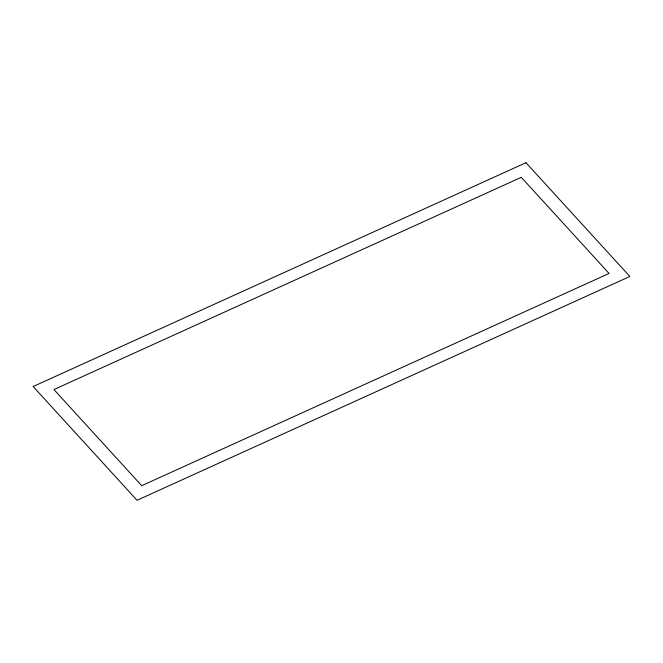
<?xml version="1.0" encoding="UTF-8"?>
<svg xmlns="http://www.w3.org/2000/svg" width="663" height="663" viewBox="0 0 663 663"><rect width="100%" height="100%" fill="white"/><g stroke="black" fill="none" stroke-linecap="round" stroke-linejoin="round"><path stroke-width="0.99" d="M525.966 162.708L33.15 386.529L137.034 500.292L629.85 276.471L525.966 162.708M521.284 177.311L53.935 389.562L141.716 485.689L609.065 273.438L521.284 177.311"/></g></svg>
